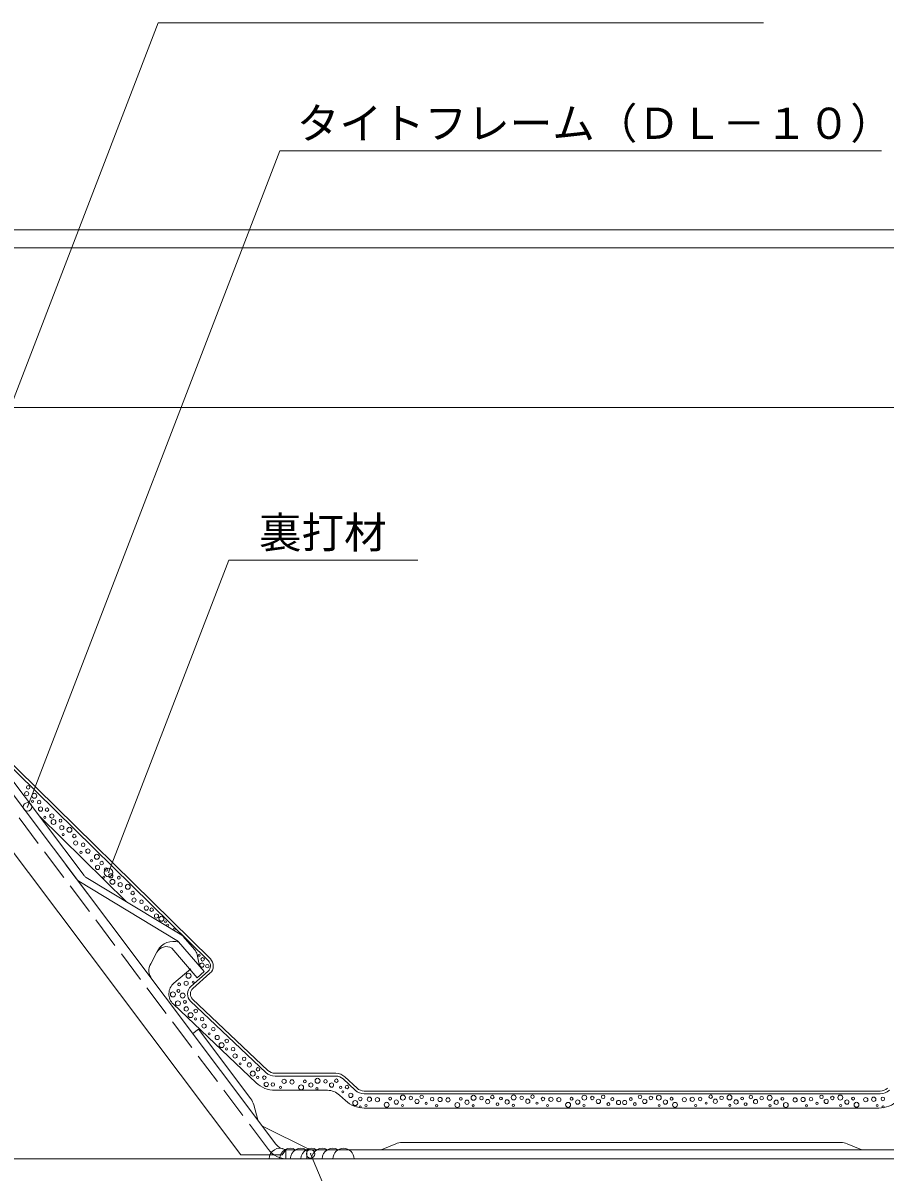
# Model space of a CAD drawing. Units: millimetres at full size, sheet at 1:3; details may follow other scales. Extents: x -593 to 9420, y -2143 to 398.
# Drawn here: x 2343.1 to 2586.1, y -1101.7 to -777.6 of the extents above; entities that cross this region are included whole.
import ezdxf
from ezdxf.enums import TextEntityAlignment as Align

# ---------------------------------------------------------------- set-up
doc = ezdxf.new("R2010")
doc.units = ezdxf.units.MM
doc.header["$LTSCALE"] = 3
doc.header["$PDMODE"] = 32
doc.header["$PDSIZE"] = 2.4
doc.linetypes.add('DASHED3', pattern=[4, 3, -1])
for name, color, linetype, lineweight in [('0-0', 7, 'Continuous', 9), ('0-3', 2, 'Continuous', 9), ('0-4', 3, 'Continuous', 9), ('0-6', 4, 'Continuous', 9), ('0-A', 7, 'Continuous', 9), ('0-D', 5, 'Continuous', 9), ('0-E', 5, 'Continuous', 9)]:
    doc.layers.add(name, color=color, linetype=linetype, lineweight=lineweight)
doc.styles.add('ＭＳ ゴシック', font='')
doc.styles.get('ＭＳ ゴシック').set_extended_font_data('MS Gothic')

msp = doc.modelspace()

# ---------------------------------------------------------------- linework, layer by layer
at = {"layer": '0-0'}
for p, q in [((2316.239, -946.388), (2381.187, -777.596)), ((2551.835, -777.596), (2381.187, -777.596)), ((2344.342, -998.552), (2415.492, -813.645)), ((2585.12, -813.645), (2415.492, -813.645)), ((2367.208, -1017.029), (2401.081, -928.999)), ((2454.413, -928.999), (2401.081, -928.999)), ((2424.176, -1096.326), (2457.176, -1175.326))]:
    msp.add_line(p, q, dxfattribs=at)
for p in [(2344.342, -998.552), (2367.208, -1017.029), (2424.176, -1096.326)]:
    msp.add_point(p, dxfattribs=at)
at = {"layer": '0-3'}
for p, q in [((2002.116, -835.93), (3021.596, -835.93)), ((2002.116, -840.93), (3021.596, -840.93)), ((2290.847, -885.93), (2735.458, -885.93))]:
    msp.add_line(p, q, dxfattribs=at)
at = {"layer": '0-4'}
for p, q in [((2395.351, -1041.93), (2335.252, -982.87)), ((2335.813, -982.3), (2395.912, -1041.359)), ((2390.423, -1049.147), (2395.275, -1044.854)), ((2395.805, -1045.453), (2390.953, -1049.746)), ((2411.545, -1073.387), (2390.351, -1053.275)), ((2412.095, -1072.807), (2390.901, -1052.695)), ((2414.161, -1073.631), (2431.282, -1073.631)), ((2414.161, -1074.431), (2431.282, -1074.431)), ((2436.731, -1078.41), (2433.328, -1075.237)), ((2437.276, -1077.825), (2433.873, -1074.652)), ((2439.322, -1078.631), (2584.754, -1078.631)), ((2439.322, -1079.431), (2584.754, -1079.431))]:
    msp.add_line(p, q, dxfattribs=at)
for centre, radius, start, end in [((2393.95, -1043.356), 2, 311.5, 45.5), ((2393.95, -1043.356), 2.8, 311.5, 45.5), ((2392.278, -1051.244), 2.8, 131.5, 226.5), ((2392.278, -1051.244), 2, 131.5, 226.5), ((2414.161, -1070.631), 3, 226.5, 270), ((2414.161, -1070.631), 3.8, 226.5, 270), ((2431.282, -1077.431), 3.8, 47, 90), ((2431.282, -1077.431), 3, 47, 90), ((2439.322, -1075.631), 3.8, 227, 270), ((2439.322, -1075.631), 3, 227, 270), ((2584.754, -1075.631), 3, 270, 313), ((2584.754, -1075.631), 3.8, 270, 313)]:
    msp.add_arc(centre, radius, start, end, dxfattribs=at)
at = {"layer": '0-6'}
for p, q in [((2385.632, -1048.221), (2390.366, -1044.178)), ((2385.476, -1054.164), (2408.791, -1076.289)), ((2428.918, -1078.431), (2414.161, -1078.431)), ((2432.328, -1079.774), (2434.002, -1081.336)), ((2584.389, -1083.431), (2439.322, -1083.431))]:
    msp.add_line(p, q, dxfattribs=at)
for centre, radius in [((2344.131, -994.819), 0.6), ((2344.543, -993.038), 0.5), ((2346.285, -995.419), 0.7), ((2345.782, -996.969), 0.3), ((2347.648, -997.192), 0.5), ((2348.03, -999.155), 0.6), ((2349.266, -1001.497), 0.3), ((2349.866, -999.343), 0.5), ((2351.229, -1001.116), 0.6), ((2351.685, -1002.808), 0.7), ((2353.649, -1002.426), 0.4), ((2354.03, -1004.39), 0.6), ((2356.184, -1004.99), 0.7), ((2354.412, -1006.353), 0.3), ((2357.548, -1006.762), 0.5), ((2357.929, -1008.725), 0.6), ((2359.437, -1011.368), 0.3), ((2360.037, -1009.214), 0.5), ((2361.4, -1010.987), 0.6), ((2362.413, -1013.712), 0.3), ((2363.924, -1012.611), 0.7), ((2365.287, -1014.383), 0.5), ((2364.105, -1015.6), 0.6), ((2366.497, -1016.198), 0.5), ((2367.86, -1017.971), 0.6), ((2365.897, -1018.352), 0.3), ((2368.316, -1019.663), 0.7), ((2370.112, -1018.498), 0.4), ((2370.493, -1020.461), 0.6), ((2372.648, -1021.061), 0.7), ((2370.875, -1022.424), 0.3), ((2374.011, -1022.833), 0.5), ((2374.392, -1024.796), 0.6), ((2376.5, -1025.285), 0.5), ((2377.863, -1027.058), 0.6), ((2379.356, -1027.525), 0.5), ((2380.719, -1029.298), 0.6), ((2382.118, -1030.073), 0.7), ((2383.254, -1030.962), 0.3), ((2383.885, -1031.875), 0.3), ((2385.71, -1033.053), 0.3), ((2392.753, -1040.363), 0.3), ((2393.531, -1043.152), 0.6), ((2393.736, -1041.498), 0.5), ((2395.045, -1043.429), 0.5), ((2389.773, -1046.133), 0.7), ((2386.895, -1050.421), 0.4), ((2387.119, -1048.573), 0.4), ((2389.095, -1048.264), 0.6), ((2391.071, -1047.954), 0.3), ((2385.357, -1051.389), 0.7), ((2386.778, -1053.91), 0.7), ((2388.101, -1051.725), 0.7), ((2388.741, -1053.528), 0.4), ((2389.123, -1055.491), 0.6), ((2390.344, -1057.249), 0.7), ((2391.8, -1056.072), 0.5), ((2391.714, -1058.319), 0.3), ((2393.593, -1058.378), 0.5), ((2394.144, -1060.3), 0.6), ((2395.579, -1062.526), 0.3), ((2396.773, -1061.186), 0.5), ((2397.838, -1063.543), 0.6), ((2399.079, -1065.704), 0.7), ((2400.536, -1064.527), 0.5), ((2402.328, -1066.833), 0.5), ((2400.45, -1066.775), 0.3), ((2402.879, -1068.756), 0.6), ((2405.453, -1069.567), 0.5), ((2404.315, -1070.982), 0.3), ((2406.909, -1071.27), 0.6), ((2409.327, -1072.535), 0.5), ((2407.871, -1073.712), 0.7), ((2409.241, -1074.782), 0.3), ((2411.12, -1074.841), 0.5), ((2416.704, -1075.887), 0.6), ((2418.933, -1076.064), 0.6), ((2422.535, -1075.9), 0.4), ((2426.137, -1075.737), 0.7), ((2428.366, -1075.914), 0.5), ((2431.449, -1075.71), 0.5), ((2411.671, -1076.764), 0.6), ((2413.516, -1076.791), 0.5), ((2415.671, -1077.6), 0.3), ((2421.502, -1077.613), 0.7), ((2424.248, -1076.933), 0.6), ((2425.961, -1077.966), 0.3), ((2430.079, -1076.947), 0.6), ((2432.645, -1077.599), 0.3), ((2433.259, -1078.849), 0.3), ((2434.452, -1077.51), 0.5), ((2435.517, -1079.866), 0.6), ((2436.759, -1082.027), 0.7), ((2438.215, -1080.85), 0.5), ((2439.797, -1082.703), 0.3), ((2440.769, -1080.955), 0.6), ((2443.003, -1081.054), 0.6), ((2445.625, -1082.513), 0.7), ((2446.597, -1080.765), 0.4), ((2448.345, -1081.737), 0.6), ((2450.191, -1080.476), 0.7), ((2450.092, -1082.71), 0.3), ((2452.425, -1080.575), 0.5), ((2454.172, -1081.547), 0.6), ((2455.499, -1080.264), 0.5), ((2456.76, -1082.11), 0.3), ((2458.457, -1080.917), 0.5), ((2459.718, -1082.764), 0.3), ((2460.69, -1081.016), 0.6), ((2462.924, -1081.115), 0.6), ((2465.546, -1082.573), 0.7), ((2466.518, -1080.826), 0.4), ((2468.266, -1081.798), 0.6), ((2470.112, -1080.537), 0.7), ((2470.014, -1082.771), 0.3), ((2472.346, -1080.635), 0.5), ((2474.094, -1081.608), 0.6), ((2475.42, -1080.325), 0.5), ((2476.881, -1082.332), 0.4), ((2477.838, -1080.723), 0.4), ((2479.586, -1081.695), 0.6), ((2481.432, -1080.434), 0.7), ((2481.334, -1082.668), 0.3), ((2483.666, -1080.533), 0.5), ((2485.414, -1081.505), 0.6), ((2486.74, -1080.222), 0.5), ((2488.002, -1082.068), 0.3), ((2489.698, -1080.875), 0.5), ((2490.959, -1082.721), 0.3), ((2491.932, -1080.974), 0.6), ((2494.166, -1081.072), 0.6), ((2496.787, -1082.531), 0.7), ((2497.76, -1080.784), 0.4), ((2499.507, -1081.756), 0.6), ((2501.354, -1080.495), 0.7), ((2501.255, -1082.729), 0.3), ((2503.587, -1080.593), 0.5), ((2505.335, -1081.566), 0.6), ((2506.661, -1080.282), 0.5), ((2508.122, -1082.289), 0.4), ((2509.248, -1080.891), 0.4), ((2510.996, -1081.864), 0.6), ((2512.716, -1081.864), 0.6), ((2514.463, -1080.891), 0.4), ((2515.59, -1082.289), 0.4), ((2517.05, -1080.282), 0.5), ((2518.377, -1081.566), 0.6), ((2520.124, -1080.593), 0.5), ((2522.358, -1080.495), 0.7), ((2522.457, -1082.729), 0.3), ((2524.204, -1081.756), 0.6), ((2525.952, -1080.784), 0.4), ((2526.925, -1082.531), 0.7), ((2529.546, -1081.072), 0.6), ((2531.78, -1080.974), 0.6), ((2532.752, -1082.721), 0.3), ((2534.014, -1080.875), 0.5), ((2535.71, -1082.068), 0.3), ((2536.972, -1080.222), 0.5), ((2538.298, -1081.505), 0.6), ((2540.046, -1080.533), 0.5), ((2542.279, -1080.434), 0.7), ((2542.378, -1082.668), 0.3), ((2544.126, -1081.695), 0.6), ((2545.873, -1080.723), 0.4), ((2546.831, -1082.332), 0.4), ((2548.291, -1080.325), 0.5), ((2549.618, -1081.608), 0.6), ((2551.366, -1080.635), 0.5), ((2553.599, -1080.537), 0.7), ((2553.698, -1082.771), 0.3), ((2555.446, -1081.798), 0.6), ((2557.193, -1080.826), 0.4), ((2558.166, -1082.573), 0.7), ((2560.787, -1081.115), 0.6), ((2563.021, -1081.016), 0.6), ((2563.994, -1082.764), 0.3), ((2565.255, -1080.917), 0.5), ((2566.951, -1082.11), 0.3), ((2568.213, -1080.264), 0.5), ((2569.539, -1081.547), 0.6), ((2571.287, -1080.575), 0.5), ((2573.52, -1080.476), 0.7), ((2573.619, -1082.71), 0.3), ((2575.367, -1081.737), 0.6), ((2577.114, -1080.765), 0.4), ((2578.087, -1082.513), 0.7), ((2580.708, -1081.054), 0.6), ((2582.942, -1080.955), 0.6), ((2583.915, -1082.703), 0.3), ((2585.497, -1080.85), 0.5), ((2438.129, -1083.098), 0.3), ((2585.583, -1083.098), 0.3)]:
    msp.add_circle(centre, radius, dxfattribs=at)
for centre, radius, start, end in [((2388.23, -1051.263), 4, 130.49932, 226.49994), ((2414.161, -1070.631), 7.8, 226.5, 270), ((2428.918, -1083.431), 5, 46.99966, 90), ((2439.322, -1075.631), 7.8, 227, 270), ((2584.389, -1075.631), 7.8, 270, 313)]:
    msp.add_arc(centre, radius, start, end, dxfattribs=at)
at = {"layer": '0-A'}
msp.add_line((3021.596, -1097.759), (2002.116, -1097.759), dxfattribs=at)
at = {"layer": '0-D'}
for centre, start in [((2415.453, -1097.759), 59.99998), ((2418.453, -1097.759), 60.00006), ((2421.453, -1097.759), 59.99998), ((2424.453, -1097.759), 60.00006), ((2427.453, -1097.759), 59.99998), ((2430.453, -1097.759), 60.00006), ((2433.453, -1097.759), 0.07417)]:
    msp.add_arc(centre, 3, start, 179.99991, dxfattribs=at)
at = {"layer": '0-E'}
for p, q in [((2414.393, -1093.565), (2298.496, -939.544)), ((2404.48, -1096.589), (2299.336, -956.859)), ((2360.347, -1017.915), (2337.989, -988.202)), ((2347.829, -1001.279), (2372.229, -1025.257)), ((2361.231, -1022.915), (2355.171, -1014.861)), ((2358.859, -1019.521), (2386.483, -1036.198)), ((2360.912, -1018.425), (2387.849, -1034.687)), ((2386.929, -1036.573), (2394.203, -1044.977)), ((2388.187, -1034.971), (2391.536, -1038.839)), ((2380.852, -1039.501), (2379.086, -1042.757)), ((2385.039, -1038.363), (2392.237, -1046.678)), ((2392.894, -1043.464), (2392.203, -1040.185)), ((2394.203, -1044.977), (2392.237, -1046.678)), ((2390.957, -1062.418), (2392.555, -1061.216)), ((2407.308, -1080.822), (2392.555, -1061.216)), ((2408.139, -1082.521), (2409.295, -1086.789)), ((2424.089, -1095.189), (2410.631, -1088.565)), ((2417.201, -1095.189), (2416.201, -1096.589)), ((2511.827, -1095.159), (2417.201, -1095.159)), ((2417.201, -1095.159), (2417.201, -1097.759)), ((2423.112, -1095.159), (2423.112, -1097.759)), ((2444.07, -1095.159), (2448.176, -1093.517)), ((2573.622, -1093.159), (2450.033, -1093.159)), ((2511.885, -1095.159), (2606.511, -1095.159)), ((2512.452, -1093.159), (2562.845, -1093.159)), ((2578.96, -1095.159), (2539.608, -1095.159)), ((2575.479, -1093.517), (2579.585, -1095.159)), ((2416.201, -1096.589), (2404.48, -1096.589)), ((2511.827, -1097.759), (2417.201, -1097.759)), ((2511.885, -1097.759), (2606.511, -1097.759))]:
    msp.add_line(p, q, dxfattribs=at)
at = {"layer": '0-E', "linetype": 'DASHED3'}
msp.add_line((2412.316, -1095.128), (2295.759, -940.23), dxfattribs=at)
at = {"layer": '0-E'}
for centre, radius, start, end in [((2359.892, -1017.809), 2, 216.961, 238.882), ((2361.945, -1016.713), 2, 216.961, 238.882), ((2385.489, -1041.439), 5, 72.09, 151.528), ((2385.449, -1037.91), 2, 36.882, 58.882), ((2386.816, -1036.399), 2, 36.882, 58.882), ((2383.489, -1040.932), 3, 58.882, 151.528), ((2389.267, -1040.803), 3, 11.896, 40.882), ((2382.603, -1044.664), 4, 151.528, 216.961), ((2403.313, -1083.829), 5, 15.159, 36.961), ((2417.59, -1091.159), 6.6, 216.961, 270), ((2417.59, -1091.159), 4, 216.961, 270), ((2450.033, -1098.159), 5, 90, 111.801), ((2573.622, -1098.159), 5, 68.199, 90)]:
    msp.add_arc(centre, radius, start, end, dxfattribs=at)

# ---------------------------------------------------------------- texts
at = {"layer": '0-0', "style": 'ＭＳ ゴシック'}
for s, p in [('タイトフレーム（ＤＬ－１０）', (2420.315, -812.897)), ('裏打材', (2409.611, -928.252))]:
    msp.add_text(s, height=8.798, dxfattribs=at).set_placement(p, align=Align.BOTTOM_LEFT)

doc.saveas('drawing.dxf')
